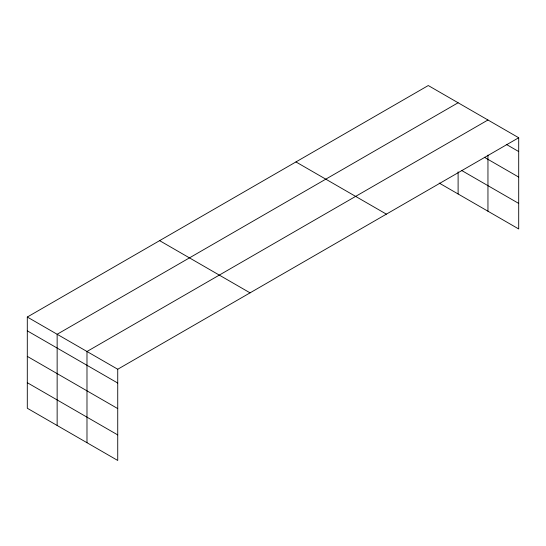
<?xml version="1.0" encoding="UTF-8"?>
<svg xmlns="http://www.w3.org/2000/svg" width="546" height="546" viewBox="0 0 546 546"><rect width="100%" height="100%" fill="white"/><g stroke="black" fill="none" stroke-linecap="round" stroke-linejoin="round"><path stroke-width="0.82" d="M487.953 155.084L487.953 211.213M439.182 183.053L518.7 228.965L518.7 137.749L428.269 85.538L27.3 317.035L27.3 408.251L117.731 460.462L117.731 369.246L27.3 317.035M458.108 102.771L57.146 334.268L57.146 425.477M487.953 119.997L86.985 351.494L86.985 442.71M117.731 369.246L518.7 137.749M506.258 144.362L518.7 151.549M484.316 157.241L518.7 177.095M461.752 170.536L518.7 203.419M295.946 161.937L386.384 214.148M159.616 240.643L250.054 292.854M27.3 330.835L117.731 383.046M27.3 356.381L117.731 408.592M27.3 382.705L117.731 434.916M458.108 171.84L458.108 193.98"/></g></svg>
